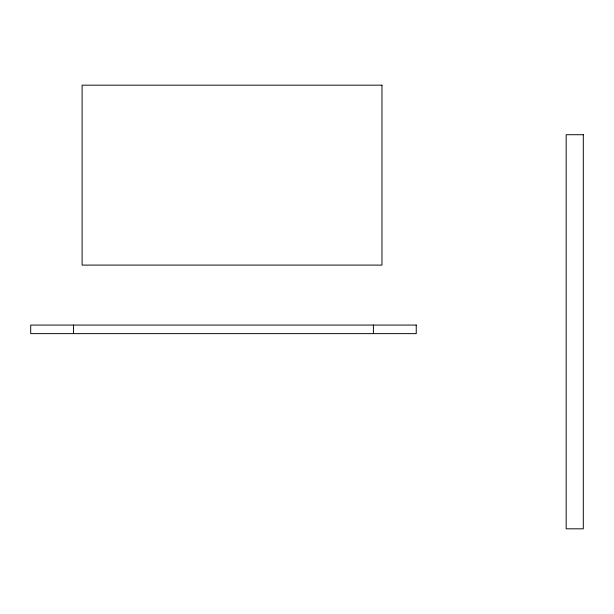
<?xml version="1.0" encoding="UTF-8"?>
<svg xmlns="http://www.w3.org/2000/svg" width="614" height="614" viewBox="0 0 614 614"><rect width="100%" height="100%" fill="white"/><g stroke="black" fill="none" stroke-linecap="round" stroke-linejoin="round"><path stroke-width="0.92" d="M373.396 325.067L373.396 333.632M73.534 325.067L73.534 333.632M381.962 85.177L82.107 85.177L82.107 265.094L381.962 265.094L381.962 85.177M583.3 134.719L566.162 134.719L566.162 528.823L583.3 528.823L583.3 134.719M416.238 325.067L30.7 325.067L30.7 333.632L416.238 333.632L416.238 325.067"/></g></svg>
